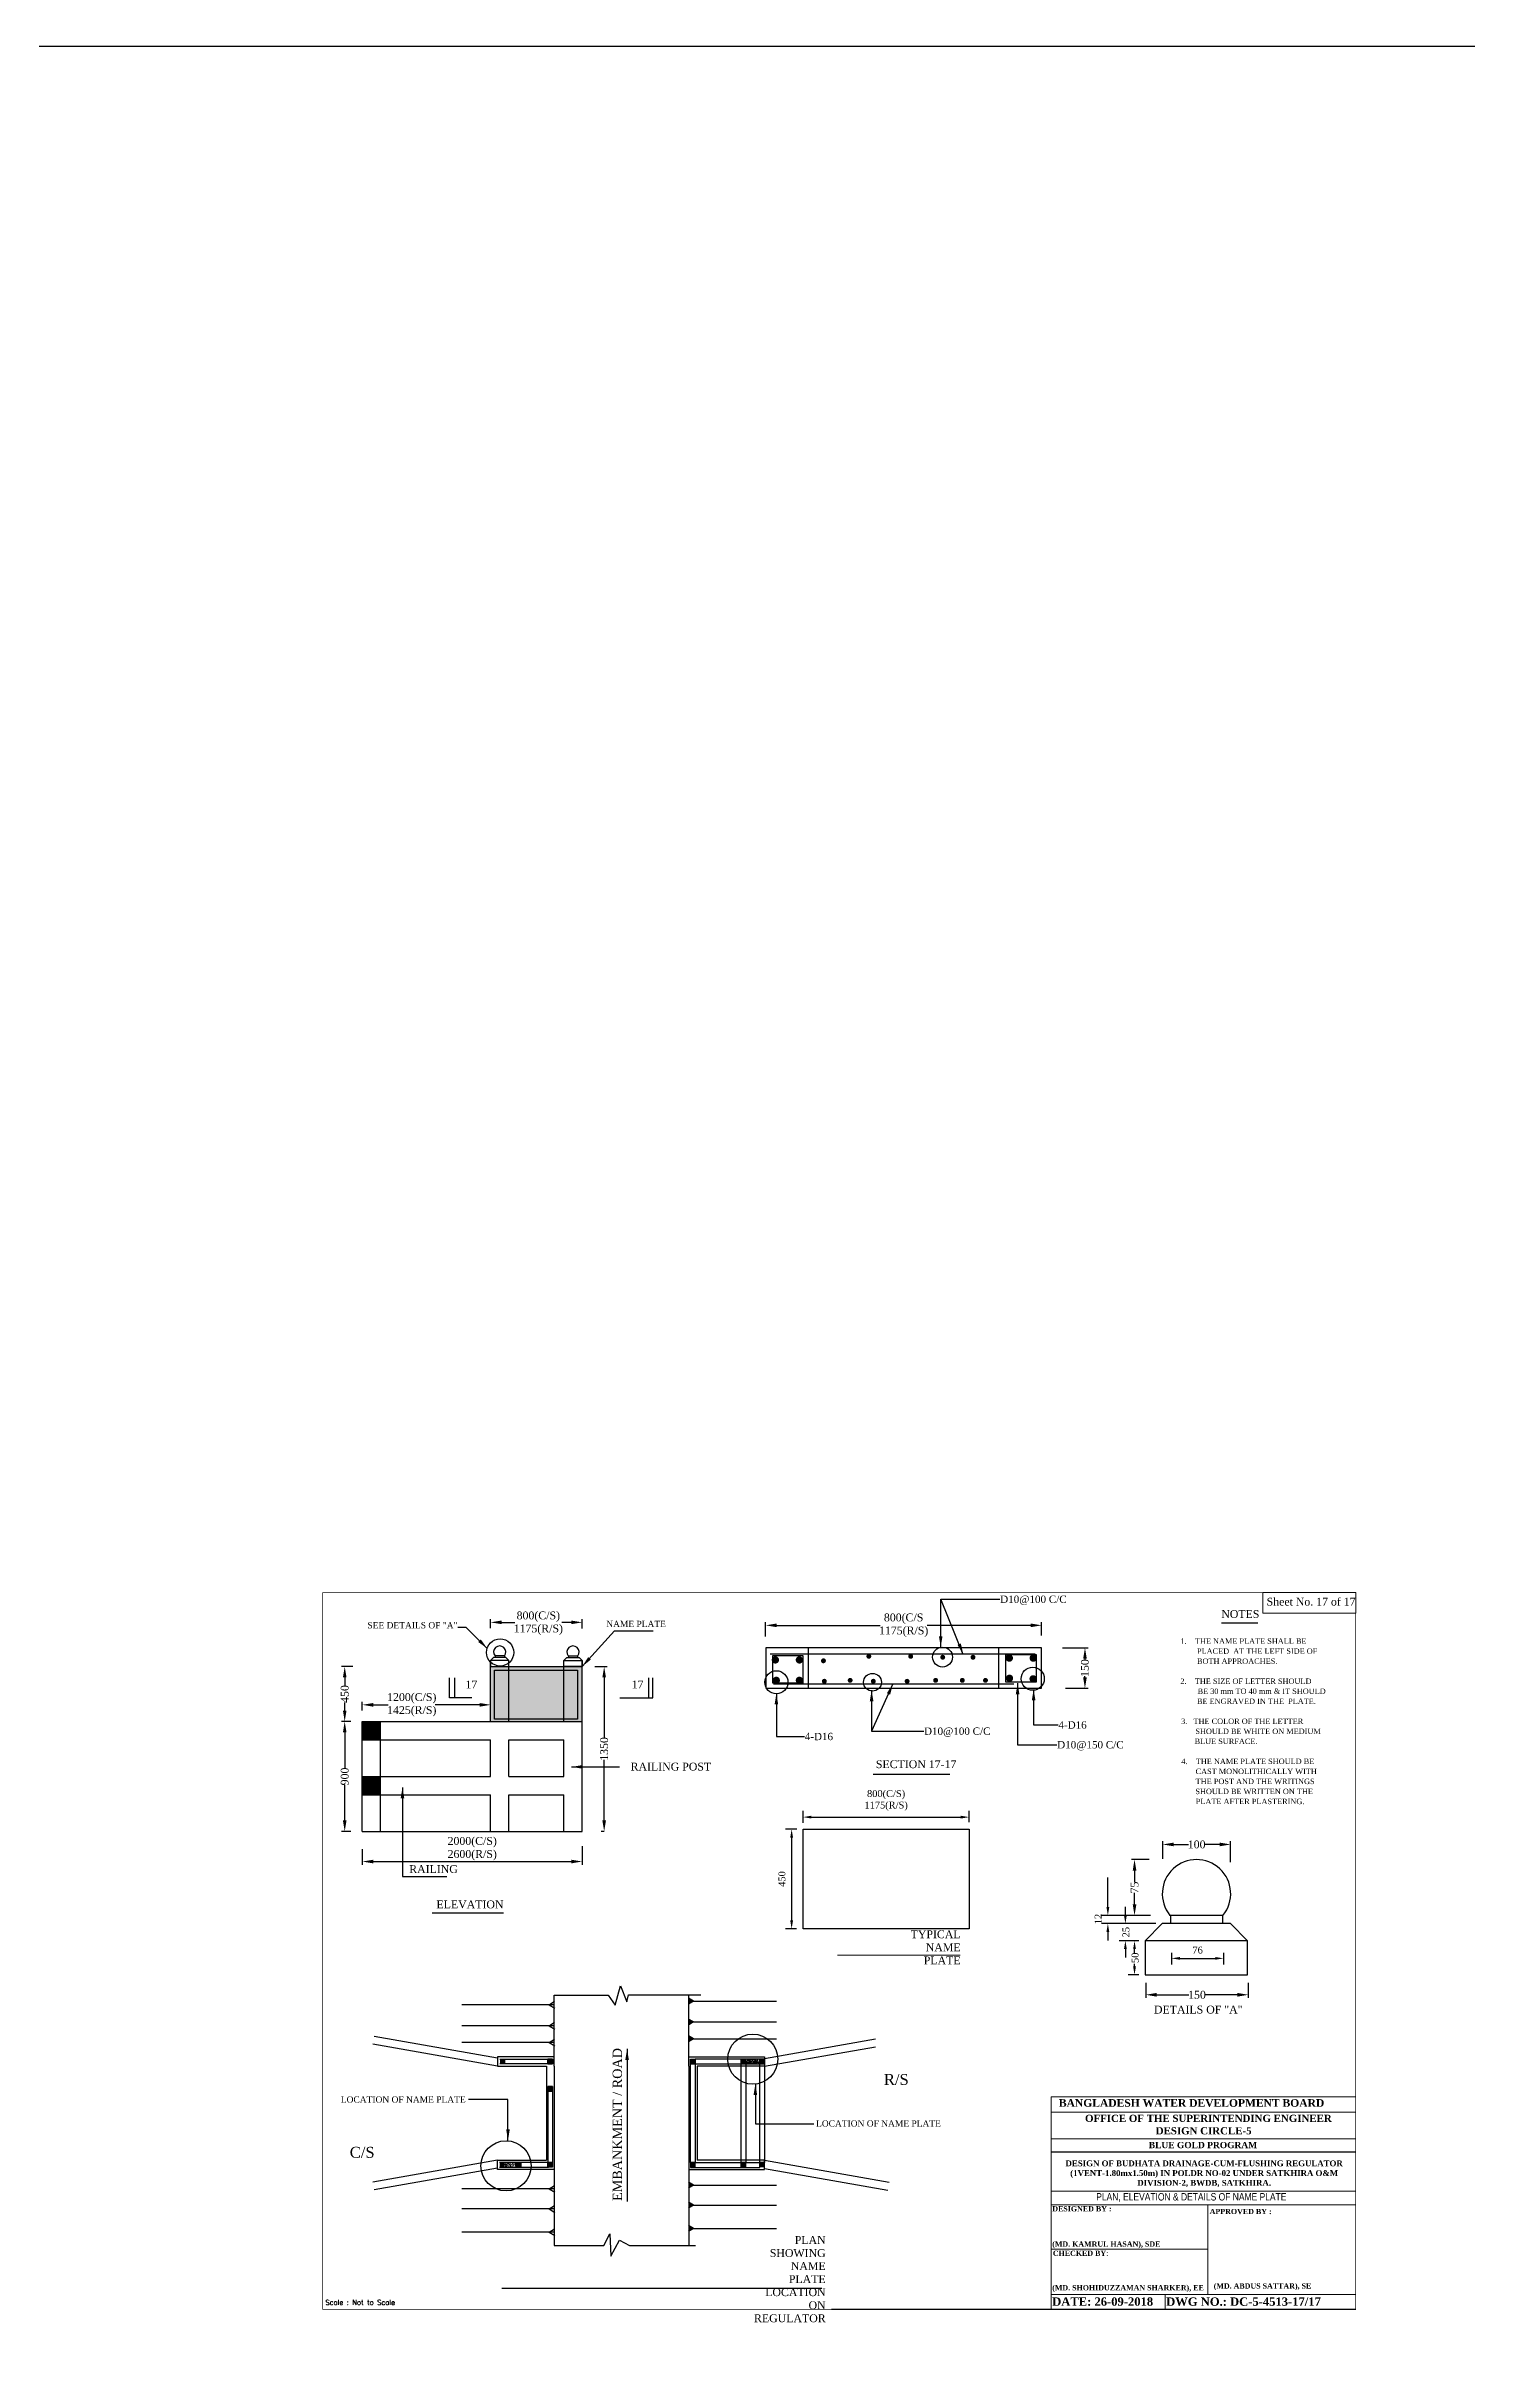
# Model space of a CAD drawing. Extents: x -298162 to 1078160, y -513173 to -216568.
# Drawn here: x 866455 to 911826, y -461392 to -387457 of the extents above; entities that cross this region are included whole.
import ezdxf

# ---------------------------------------------------------------- set-up
doc = ezdxf.new("R2010")
doc.units = 0
doc.header["$MEASUREMENT"] = 0
doc.linetypes.add('ACAD_ISO02W100', pattern=[15, 12, -3])
doc.linetypes.add('HIDDEN2', pattern=[0.1875, 0.125, -0.0625])
doc.layers.get('0').update_dxf_attribs({"linetype": 'CONTINUOUS'})
doc.layers.get('DEFPOINTS').update_dxf_attribs({"linetype": 'CONTINUOUS'})
doc.layers.add('doted', color=172, linetype='ACAD_ISO02W100', lineweight=30)
doc.layers.add('Left Bank Profile', color=7, linetype='CONTINUOUS', lineweight=25)
doc.layers.add('LINE', color=7, linetype='CONTINUOUS')
doc.layers.add('TEXT', color=10, linetype='CONTINUOUS')
doc.styles.add('ARIAL NARROW', font='ARIALN.TTF')
doc.styles.add('BIG', font='ROMANT.SHX')
doc.styles.get("Standard").update_dxf_attribs({"font": 'times.ttf', "height": 250})
doc.styles.add('style1', font='times.ttf')
doc.dimstyles.new('3', dxfattribs={"dimtxt": 225, "dimasz": 350, "dimexe": 100, "dimexo": 25, "dimgap": 9, "dimtad": 0, "dimdec": 0, "dimzin": 0, "dimdsep": 46, "dimtxsty": 'Standard', "dimcen": 0, "dimclrt": 256, "dimadec": 0, "dimazin": 0, "dimtfac": 1, "dimtdec": 0, "dimtofl": 0, "dimtmove": 2, "dimatfit": 3, "dimfxl": 1, "dimtolj": 1, "dimtzin": 0, "dimarcsym": 0})
doc.dimstyles.new('Name plate', dxfattribs={"dimtxt": 60, "dimasz": 50, "dimexe": 60, "dimexo": 60, "dimgap": 50, "dimtad": 1, "dimdec": 0, "dimzin": 0, "dimdsep": 46, "dimtxsty": 'style1', "dimcen": 0.09, "dimclrd": 5, "dimclre": 5, "dimclrt": 7, "dimadec": 0, "dimazin": 0, "dimtfac": 1, "dimtdec": 0, "dimtofl": 0, "dimtmove": 0, "dimatfit": 3, "dimfxl": 1, "dimtolj": 1, "dimtzin": 0, "dimarcsym": 0})
picture_1 = doc.add_image_def('image1.jpg', size_in_pixel=(4500, 2700))

# ---------------------------------------------------------------- blocks, each defined once
blk = doc.blocks.new('*D856')
at = {"color": 0, "lineweight": -2}
for p, q in [((876173, -440949), (875880, -440949)), ((875980, -441299), (875980, -442432)), ((875980, -444109), (875980, -442976)), ((876173, -444459), (875880, -444459))]:
    blk.add_line(p, q, dxfattribs=at)
for points in [[(875922, -441299), (876038, -441299), (875980, -440949)], [(875922, -444109), (876038, -444109), (875980, -444459)]]:
    blk.add_solid(points, dxfattribs=at)
at = {"layer": 'DEFPOINTS', "color": 0, "lineweight": -2}
for p in [(876198, -440949), (875980, -444459), (876198, -444459)]:
    blk.add_point(p, dxfattribs=at)
at = {"insert": (875980, -442704), "char_height": 250, "attachment_point": 5, "rotation": 90}
blk.add_mtext('\\A1;900', dxfattribs=at)
blk = doc.blocks.new('*D857')
at = {"layer": 'DEFPOINTS', "color": 0, "lineweight": -2}
for p in [(883938, -439194), (884262, -444459), (884287, -444459)]:
    blk.add_point(p, dxfattribs=at)
at = {"layer": 'LINE', "color": 0, "lineweight": -2}
for p, q in [((883963, -439194), (884362, -439194)), ((884262, -439544), (884262, -441476)), ((884262, -444109), (884262, -442176)), ((884262, -444459), (884162, -444459))]:
    blk.add_line(p, q, dxfattribs=at)
for points in [[(884204, -439544), (884320, -439544), (884262, -439194)], [(884204, -444109), (884320, -444109), (884262, -444459)]]:
    blk.add_solid(points, dxfattribs=at)
at = {"layer": 'LINE', "insert": (884262, -441826), "char_height": 250, "attachment_point": 5, "rotation": 90}
blk.add_mtext('\\A1;1350', dxfattribs=at)
blk = doc.blocks.new('*D858')
at = {"layer": 'DEFPOINTS', "color": 0, "lineweight": -2}
for p in [(876540, -445002), (883560, -444900), (883560, -445421)]:
    blk.add_point(p, dxfattribs=at)
at = {"layer": 'LINE', "color": 0, "lineweight": -2}
for p, q in [((876540, -445027), (876540, -445521)), ((883560, -444925), (883560, -445521)), ((876890, -445421), (883210, -445421))]:
    blk.add_line(p, q, dxfattribs=at)
for points in [[(876890, -445363), (876890, -445480), (876540, -445421)], [(883210, -445363), (883210, -445480), (883560, -445421)]]:
    blk.add_solid(points, dxfattribs=at)
at = {"layer": 'LINE', "insert": (880050, -445012), "char_height": 250, "attachment_point": 5}
blk.add_mtext('\\A1;2000(C/S)\\P2600(R/S)', dxfattribs=at)
blk = doc.blocks.new('*D859')
at = {"color": 0, "lineweight": -2}
for p, q in [((876235, -439194), (875880, -439194)), ((875980, -439544), (875980, -439795)), ((875980, -440599), (875980, -440347)), ((876173, -440949), (875880, -440949))]:
    blk.add_line(p, q, dxfattribs=at)
for points in [[(875922, -439544), (876038, -439544), (875980, -439194)], [(875922, -440599), (876038, -440599), (875980, -440949)]]:
    blk.add_solid(points, dxfattribs=at)
at = {"layer": 'DEFPOINTS', "color": 0, "lineweight": -2}
for p in [(876260, -439194), (875980, -440949), (876198, -440949)]:
    blk.add_point(p, dxfattribs=at)
at = {"insert": (875980, -440071), "char_height": 250, "attachment_point": 5, "rotation": 90}
blk.add_mtext('\\A1;450', dxfattribs=at)
blk = doc.blocks.new('*D860')
at = {"color": 0, "lineweight": -2}
for p, q in [((876540, -440595), (876540, -440317)), ((876890, -440417), (877371, -440417)), ((880285, -440417), (878869, -440417)), ((880635, -440924), (880635, -440317))]:
    blk.add_line(p, q, dxfattribs=at)
for points in [[(876890, -440359), (876890, -440476), (876540, -440417)], [(880285, -440359), (880285, -440476), (880635, -440417)]]:
    blk.add_solid(points, dxfattribs=at)
at = {"layer": 'DEFPOINTS', "color": 0, "lineweight": -2}
for p in [(876540, -440620), (880635, -440417), (880635, -440949)]:
    blk.add_point(p, dxfattribs=at)
at = {"insert": (878120, -440417), "char_height": 250, "attachment_point": 5}
blk.add_mtext('\\A1;1200(C/S)\\P1425(R/S)', dxfattribs=at)
blk = doc.blocks.new('*D861')
at = {"color": 0, "lineweight": -2}
for p, q in [((880635, -437968), (880635, -437683)), ((883560, -437978), (883560, -437683)), ((880985, -437783), (881411, -437783)), ((883210, -437783), (882909, -437783))]:
    blk.add_line(p, q, dxfattribs=at)
for points in [[(880985, -437725), (880985, -437841), (880635, -437783)], [(883210, -437725), (883210, -437841), (883560, -437783)]]:
    blk.add_solid(points, dxfattribs=at)
at = {"layer": 'DEFPOINTS', "color": 0, "lineweight": -2}
for p in [(880635, -437993), (883560, -437783), (883560, -438003)]:
    blk.add_point(p, dxfattribs=at)
at = {"insert": (882160, -437811), "char_height": 250, "attachment_point": 5}
blk.add_mtext('\\A1;800(C/S)\\P1175(R/S)', dxfattribs=at)
blk = doc.blocks.new('*D862')
at = {"layer": 'DEFPOINTS', "color": 0, "lineweight": -2}
for p in [(901548, -449268), (904824, -449268), (904824, -449676)]:
    blk.add_point(p, dxfattribs=at)
at = {"layer": 'LINE', "color": 0, "lineweight": -2}
for p, q in [((901548, -449293), (901548, -449776)), ((904824, -449293), (904824, -449776)), ((901898, -449676), (902928, -449676)), ((904474, -449676), (903443, -449676))]:
    blk.add_line(p, q, dxfattribs=at)
for points in [[(901898, -449618), (901898, -449735), (901548, -449676)], [(904474, -449618), (904474, -449735), (904824, -449676)]]:
    blk.add_solid(points, dxfattribs=at)
at = {"layer": 'LINE', "insert": (903186, -449676), "char_height": 250, "attachment_point": 5}
blk.add_mtext('\\A1;150', dxfattribs=at)
blk = doc.blocks.new('*D863')
at = {"layer": 'DEFPOINTS', "color": 0, "lineweight": -2}
for p in [(898867, -438597), (898967, -439889), (899609, -439889)]:
    blk.add_point(p, dxfattribs=at)
at = {"layer": 'LINE', "color": 0, "lineweight": -2}
for p, q in [((898892, -438597), (899709, -438597)), ((899609, -438947), (899609, -438985)), ((898992, -439889), (899709, -439889)), ((899609, -439539), (899609, -439500))]:
    blk.add_line(p, q, dxfattribs=at)
for points in [[(899551, -438947), (899668, -438947), (899609, -438597)], [(899551, -439539), (899668, -439539), (899609, -439889)]]:
    blk.add_solid(points, dxfattribs=at)
at = {"layer": 'LINE', "insert": (899609, -439243), "char_height": 250, "attachment_point": 5, "rotation": 90}
blk.add_mtext('\\A1;150', dxfattribs=at)
blk = doc.blocks.new('*D864')
at = {"layer": 'DEFPOINTS', "color": 0, "lineweight": -2}
for p in [(901192, -445359), (901683, -445359), (901701, -447141)]:
    blk.add_point(p, dxfattribs=at)
at = {"layer": 'LINE', "color": 0, "lineweight": -2}
for p, q in [((901658, -445359), (901092, -445359)), ((901192, -445709), (901192, -446075)), ((901192, -446791), (901192, -446424)), ((901676, -447141), (901092, -447141))]:
    blk.add_line(p, q, dxfattribs=at)
for points in [[(901134, -445709), (901250, -445709), (901192, -445359)], [(901134, -446791), (901250, -446791), (901192, -447141)]]:
    blk.add_solid(points, dxfattribs=at)
at = {"layer": 'LINE', "insert": (901192, -446250), "char_height": 250, "attachment_point": 5, "rotation": 90}
blk.add_mtext('\\A1;75', dxfattribs=at)
blk = doc.blocks.new('*D865')
at = {"layer": 'DEFPOINTS', "color": 0, "lineweight": -2}
for p in [(904260, -444875), (902091, -445359), (904260, -445462)]:
    blk.add_point(p, dxfattribs=at)
at = {"layer": 'LINE', "color": 0, "lineweight": -2}
for p, q in [((902091, -445334), (902091, -444775)), ((902441, -444875), (902918, -444875)), ((903910, -444875), (903433, -444875)), ((904260, -445437), (904260, -444775))]:
    blk.add_line(p, q, dxfattribs=at)
for points in [[(902441, -444816), (902441, -444933), (902091, -444875)], [(903910, -444816), (903910, -444933), (904260, -444875)]]:
    blk.add_solid(points, dxfattribs=at)
at = {"layer": 'LINE', "insert": (903175, -444875), "char_height": 250, "attachment_point": 5}
blk.add_mtext('\\A1;100', dxfattribs=at)
blk = doc.blocks.new('*D866')
at = {"layer": 'DEFPOINTS', "color": 0, "lineweight": -2}
for p in [(889417, -438263), (898225, -437879), (898225, -438224)]:
    blk.add_point(p, dxfattribs=at)
at = {"layer": 'LINE', "color": 0, "lineweight": -2}
for p, q in [((889417, -438238), (889417, -437779)), ((889767, -437879), (893072, -437879)), ((897875, -437879), (894570, -437879)), ((898225, -438199), (898225, -437779))]:
    blk.add_line(p, q, dxfattribs=at)
for points in [[(889767, -437820), (889767, -437937), (889417, -437879)], [(897875, -437820), (897875, -437937), (898225, -437879)]]:
    blk.add_solid(points, dxfattribs=at)
at = {"layer": 'LINE', "insert": (893821, -437875), "char_height": 250, "attachment_point": 5}
blk.add_mtext('\\A1;800(C/S\\P1175(R/S)', dxfattribs=at)
blk = doc.blocks.new('*D997')
at = {"layer": 'DEFPOINTS', "color": 0, "lineweight": -2}
for p in [(895913, -444003), (890610, -444386), (895913, -444368)]:
    blk.add_point(p, dxfattribs=at)
at = {"layer": 'LINE', "color": 7, "lineweight": -2}
for p, q in [((890610, -444186), (890610, -443803)), ((890880, -444003), (895643, -444003)), ((895913, -444168), (895913, -443803))]:
    blk.add_line(p, q, dxfattribs=at)
for points in [[(890880, -443958), (890880, -444048), (890610, -444003)], [(895643, -443958), (895643, -444048), (895913, -444003)]]:
    blk.add_solid(points, dxfattribs=at)
at = {"layer": 'LINE', "color": 7, "lineweight": 9, "insert": (893262, -443470), "char_height": 220, "attachment_point": 5, "style": 'style1'}
blk.add_mtext('\\A1;800(C/S)\\P1175(R/S)', dxfattribs=at)
blk = doc.blocks.new('*D998')
at = {"layer": 'DEFPOINTS', "color": 0, "lineweight": -2}
for p in [(890617, -444388), (890247, -447570), (890599, -447570)]:
    blk.add_point(p, dxfattribs=at)
at = {"layer": 'LINE', "color": 7, "lineweight": -2}
for p, q in [((890417, -444388), (890047, -444388)), ((890247, -444658), (890247, -447300)), ((890399, -447570), (890047, -447570))]:
    blk.add_line(p, q, dxfattribs=at)
for points in [[(890202, -444658), (890292, -444658), (890247, -444388)], [(890202, -447300), (890292, -447300), (890247, -447570)]]:
    blk.add_solid(points, dxfattribs=at)
at = {"layer": 'LINE', "color": 7, "lineweight": 9, "insert": (889935, -445979), "char_height": 220, "attachment_point": 5, "rotation": 90, "style": 'style1'}
blk.add_mtext('\\A1;450', dxfattribs=at)

msp = doc.modelspace()

# ---------------------------------------------------------------- hatches: boundary and pattern name
h = msp.add_hatch()
h.set_pattern_fill('AR-CONC', color=0, scale=15, style=0)
h.set_pattern_definition([(50, (286855.78, -193787.4), (107.589027, -9.41282), [11.25, -123.75]), (355, (286855.78, -193787.4), (-20.8127, 112.82882), [9, -99]), (100.4514, (286864.75, -193788.19), (86.776407, 103.415931), [9.561028, -105.171317]), (46.1842, (286855.78, -193757.4), (160.086157, -24.827852), [16.875, -185.625]), (96.6356, (286869.12, -193759.47), (140.199406, 146.11768), [14.341543, -157.75695]), (351.1842, (286855.78, -193757.4), (140.19929, 146.11779), [13.5, -148.5]), (21, (286870.78, -193764.9), (89.536058, -60.392834), [11.25, -123.75]), (326, (286870.78, -193764.9), (36.4973, 108.772507), [9, -99]), (71.4514, (286878.24, -193769.94), (126.033394, 48.379575), [9.561029, -105.171317]), (37.5, (286855.783, -193787.403), (1.8239783, 49.934078), [0, -97.8, 0, -100.5, 0, -99.375]), (7.5, (286855.783, -193787.403), (39.4604306, 59.161757), [0, -57.3, 0, -95.55, 0, -37.875]), (327.5, (286822.333, -193787.403), (80.0733654, -3.3832308), [0, -37.5, 0, -117, 0, -155.25]), (317.5, (286807.33, -193787.4), (87.4779254, 15.015747), [0, -48.75, 0, -77.7, 0, -110.25])])
h.paths.add_polyline_path([(889231.275, -451877.273), (889231.275, -451727.273), (888781.275, -451727.273), (888781.275, -451877.273)])
h = msp.add_hatch()
h.set_pattern_fill('AR-CONC', color=0, scale=15, style=0)
h.set_pattern_definition([(230, (883539.77, -447424.63), (-107.589, 9.4128), [11.25, -123.75]), (175, (883539.77, -447424.63), (20.8127, -112.8288), [9, -99]), (280.4514, (883530.81, -447423.85), (-86.7764, -103.4159), [9.561, -105.1713]), (226.1842, (883539.77, -447454.63), (-160.0862, 24.8279), [16.875, -185.625]), (276.6356, (883526.43, -447452.56), (-140.1994, -146.1177), [14.3415, -157.757]), (171.1842, (883539.77, -447454.63), (-140.1993, -146.1178), [13.5, -148.5]), (201, (883524.77, -447447.13), (-89.5361, 60.3928), [11.25, -123.75]), (146, (883524.77, -447447.13), (-36.4973, -108.7725), [9, -99]), (251.4514, (883517.31, -447442.1), (-126.0334, -48.3796), [9.561, -105.1713]), (217.5, (883539.77, -447424.63), (-1.82398, -49.93408), [0, -97.8, 0, -100.5, 0, -99.375]), (187.5, (883539.77, -447424.63), (-39.46043, -59.16176), [0, -57.3, 0, -95.55, 0, -37.875]), (147.5, (883573.22, -447424.63), (-80.07337, 3.38323), [0, -37.5, 0, -117, 0, -155.25]), (137.5, (883588.22, -447424.63), (-87.4779, -15.01575), [0, -48.75, 0, -77.7, 0, -110.25])])
h.paths.add_polyline_path([(881461.924, -455184.588), (881461.924, -455034.588), (881011.924, -455034.588), (881011.924, -455184.588)])

# ---------------------------------------------------------------- linework, layer by layer
at = {"color": 0}
for p, q in [((903970.767, -437795.535), (905124.671, -437795.535)), ((880732.521, -438901.067), (880635.021, -438998.567)), ((880635.021, -440948.567), (880635.021, -438998.567)), ((880635.021, -438998.567), (880635.021, -439193.567)), ((881220.021, -438998.567), (880635.021, -438998.567)), ((881122.521, -438901.067), (880732.521, -438901.067)), ((881079.478, -438854.267), (880777.368, -438854.267)), ((880779.321, -438854.267), (880779.321, -438901.067)), ((881075.721, -438854.267), (881075.721, -438901.067)), ((881122.521, -438901.067), (881220.021, -438998.567)), ((881220.021, -439193.567), (881220.021, -438998.567)), ((883072.521, -438901.067), (882975.021, -438998.567)), ((882975.021, -439193.567), (882975.021, -438998.567)), ((882975.021, -438998.567), (883560.021, -438998.567)), ((883072.521, -438901.067), (883462.521, -438901.067)), ((883115.564, -438854.267), (883417.673, -438854.267)), ((883119.321, -438854.267), (883119.321, -438901.067)), ((883415.721, -438854.267), (883415.721, -438901.067)), ((883462.521, -438901.067), (883560.021, -438998.567)), ((883560.021, -440948.567), (883560.021, -438998.567)), ((883560.021, -438998.567), (883560.021, -439193.567)), ((879324.293, -440198.585), (879324.293, -439552.852)), ((879494.332, -440198.585), (879494.332, -439552.852)), ((880635.021, -439193.567), (883560.021, -439193.567)), ((880635.021, -439193.567), (881220.021, -439193.567)), ((881220.021, -440948.567), (881220.021, -439193.567)), ((882975.021, -440948.567), (882975.021, -439193.567)), ((883560.021, -439193.567), (882975.021, -439193.567)), ((885683.731, -440198.585), (885683.731, -439552.852)), ((885819.761, -440198.585), (885819.761, -439552.852)), ((880038.455, -440198.585), (879324.293, -440198.585)), ((884765.523, -440198.585), (885819.761, -440198.585)), ((876540.021, -444458.567), (876540.021, -440948.567)), ((876540.021, -440948.567), (880635.021, -440948.567)), ((877125.021, -444458.567), (877125.021, -440948.567)), ((880635.021, -440948.567), (883560.021, -440948.567)), ((881220.021, -440948.567), (882975.021, -440948.567)), ((883560.021, -444458.567), (883560.021, -440948.567)), ((876540.021, -441533.567), (880635.021, -441533.567)), ((880635.021, -442703.567), (880635.021, -441533.567)), ((881220.021, -441533.567), (882975.021, -441533.567)), ((881220.021, -442703.567), (881220.021, -441533.567)), ((882975.021, -442703.567), (882975.021, -441533.567)), ((876540.021, -442703.567), (880635.021, -442703.567)), ((881220.021, -442703.567), (882975.021, -442703.567)), ((876540.021, -443288.567), (880635.021, -443288.567)), ((880635.021, -444458.567), (880635.021, -443288.567)), ((881220.021, -443288.567), (882975.021, -443288.567)), ((881220.021, -444458.567), (881220.021, -443288.567)), ((882975.021, -444458.567), (882975.021, -443288.567)), ((876540.021, -444458.567), (883560.021, -444458.567)), ((878773.559, -447055.217), (881050.237, -447055.217)), ((884615.457, -450010.45), (884784.516, -449391.11)), ((884784.516, -449391.11), (884981.752, -449897.843)), ((882661.924, -449993.025), (879715.864, -449993.025)), ((882502.528, -449993.025), (882676.401, -449884.489)), ((882504.786, -449993.025), (882685.433, -450103.331)), ((882661.924, -451658.718), (882661.924, -449687.814)), ((882661.924, -449687.814), (884390.044, -449687.814)), ((884390.044, -449687.814), (884615.457, -450010.45)), ((884981.752, -449897.843), (885038.105, -449672.628)), ((885038.105, -449672.628), (887348.583, -449672.628)), ((887116.349, -449874.375), (886954.539, -449781.789)), ((887109.313, -449874.375), (886954.539, -449971.572)), ((886961.924, -451658.718), (886961.924, -449711.663)), ((886961.924, -449874.375), (889762.452, -449874.375)), ((882661.924, -450662.888), (879715.864, -450662.888)), ((882502.528, -450662.888), (882676.401, -450554.353)), ((882504.786, -450662.888), (882685.433, -450773.195)), ((887116.349, -450544.239), (886954.539, -450451.652)), ((887109.313, -450544.239), (886954.539, -450641.436)), ((887116.349, -451077.649), (886954.539, -450985.062)), ((886961.924, -450544.239), (889762.452, -450544.239)), ((880861.924, -451958.718), (876879.281, -451256.471)), ((880861.924, -451704.762), (876922.693, -451010.17)), ((882661.924, -451196.298), (879715.864, -451196.298)), ((880861.924, -451658.718), (880861.924, -451958.718)), ((882661.924, -451658.718), (880861.924, -451658.718)), ((881085.133, -451730.662), (881085.133, -451880.662)), ((882502.528, -451196.298), (882676.401, -451087.763)), ((882504.786, -451196.298), (882685.433, -451306.605)), ((882661.924, -451958.718), (882661.924, -451658.718)), ((887109.313, -451077.649), (886954.539, -451174.846)), ((886961.924, -451077.649), (889762.452, -451077.649)), ((886961.924, -451958.718), (886961.924, -451658.718)), ((886961.924, -451658.718), (889381.275, -451658.718)), ((887164.084, -451727.273), (887164.084, -451877.273)), ((888631.275, -451727.273), (888631.275, -451808.718)), ((888781.275, -451727.273), (888781.275, -451877.273)), ((889231.275, -451727.273), (889231.275, -451877.273)), ((889381.275, -451708.978), (892925.402, -451085.214)), ((889381.275, -451958.718), (892925.402, -451333.341)), ((889381.275, -451658.718), (889381.275, -451958.718)), ((880861.924, -451958.718), (882423.085, -451958.718)), ((882609.726, -451880.662), (880935.133, -451880.662)), ((882423.085, -451958.718), (882423.085, -454958.718)), ((882661.924, -451958.718), (882661.924, -454958.718)), ((886961.924, -451958.718), (886961.924, -454958.718)), ((887014.084, -451877.273), (889381.275, -451877.273)), ((887225.794, -451958.718), (887225.794, -454958.718)), ((889381.275, -451958.718), (887225.794, -451958.718)), ((880861.924, -454958.718), (876879.281, -455660.966)), ((880861.924, -455213.073), (876922.693, -455907.666)), ((880861.924, -455258.718), (880861.924, -454958.718)), ((880861.924, -454958.718), (882423.085, -454958.718)), ((882661.924, -455258.718), (880861.924, -455258.718)), ((882609.726, -455034.588), (880922.039, -455034.588)), ((881072.039, -455184.588), (881072.039, -455034.588)), ((881461.924, -455184.588), (881461.924, -455034.588)), ((881611.924, -455184.588), (881611.924, -455034.588)), ((882661.924, -454958.718), (882661.924, -455258.718)), ((882661.924, -455258.718), (882661.924, -457686.294)), ((886961.924, -454958.718), (886961.924, -455258.718)), ((886961.924, -455258.718), (886961.924, -457686.294)), ((886961.924, -455258.718), (889381.275, -455258.718)), ((887027.607, -455036.561), (889381.275, -455036.561)), ((889381.275, -454958.718), (887225.794, -454958.718)), ((888631.275, -455186.561), (888631.275, -455036.561)), ((888781.275, -455186.561), (888781.275, -455036.561)), ((889231.275, -455186.561), (889231.275, -455036.561)), ((889381.275, -455258.718), (889381.275, -454958.718)), ((889381.275, -454958.718), (893363.918, -455660.966)), ((889381.275, -455217.775), (893320.506, -455912.368)), ((882661.924, -455873.043), (879715.864, -455873.043)), ((882502.528, -455873.043), (882676.401, -455764.508)), ((882504.786, -455873.043), (882685.433, -455983.35)), ((887116.349, -455754.393), (886954.539, -455661.807)), ((887109.313, -455754.393), (886954.539, -455851.591)), ((886961.924, -455754.393), (889762.452, -455754.393)), ((882661.924, -456513.825), (879715.864, -456513.825)), ((882502.528, -456513.825), (882676.401, -456405.29)), ((882504.786, -456513.825), (882685.433, -456624.132)), ((887116.349, -456395.176), (886954.539, -456302.589)), ((887109.313, -456395.176), (886954.539, -456492.373)), ((886961.924, -456395.176), (889762.452, -456395.176)), ((882661.924, -457253.189), (879715.864, -457253.189)), ((882502.528, -457253.189), (882676.401, -457144.654)), ((882504.786, -457253.189), (882685.433, -457363.496)), ((884248.993, -457686.294), (884446.229, -457313.537)), ((884446.229, -457313.537), (884474.406, -458017.332)), ((884474.406, -458017.332), (884756.171, -457510.599)), ((884756.171, -457510.599), (885066.113, -457679.51)), ((887116.349, -457134.539), (886954.539, -457041.953)), ((887109.313, -457134.539), (886954.539, -457231.737)), ((886961.924, -457134.539), (889762.452, -457134.539)), ((882661.924, -457686.294), (884248.993, -457686.294)), ((885066.113, -457679.51), (887179.355, -457679.51))]:
    msp.add_line(p, q, dxfattribs=at)
at = {"color": 0, "linetype": 'HIDDEN2', "ltscale": 400}
for p, q in [((881220.021, -440948.567), (881220.021, -439193.567)), ((881220.021, -440948.567), (881220.021, -439194.986)), ((882975.021, -440948.567), (882975.021, -439193.567)), ((882975.021, -440948.567), (882975.021, -439214.159))]:
    msp.add_line(p, q, dxfattribs=at)
at = {"color": 0, "lineweight": 13}
for p, q in [((898535.009, -452938.054), (908252.759, -452938.054)), ((898535.009, -452938.054), (898535.009, -459716.504)), ((898535.009, -453420.055), (908252.759, -453420.055)), ((898535.009, -454279.892), (908252.759, -454279.892)), ((898535.009, -455944.865), (908252.759, -455944.865)), ((898535.009, -456381.603), (908252.759, -456381.603)), ((903534.641, -459242.93), (903534.641, -456381.603)), ((903534.641, -459242.93), (903534.641, -457101.858)), ((903534.641, -459242.93), (903534.641, -457101.858)), ((903534.641, -459242.93), (903534.641, -457101.858)), ((898535.009, -457795.898), (903540.401, -457795.898)), ((898535.009, -459242.93), (908128.056, -459242.93)), ((898535.009, -459716.504), (908252.759, -459716.504)), ((899277.914, -459242.93), (908252.759, -459242.93)), ((899277.914, -459242.93), (908128.056, -459242.93)), ((899277.914, -459242.93), (908128.056, -459242.93)), ((902168.254, -459242.93), (902168.254, -459716.504))]:
    msp.add_line(p, q, dxfattribs=at)
at = {"color": 0}
for points in [[(880758.852, -439314.217), (883413.211, -439314.217), (883413.211, -440873.554), (880758.852, -440873.554)], [(882609.726, -451730.662), (882459.726, -451730.662), (882459.726, -451880.662), (882609.726, -451880.662)], [(887014.084, -451727.273), (887164.084, -451727.273), (887164.084, -451877.273), (887014.084, -451877.273)], [(882609.726, -452603.572), (882459.726, -452603.572), (882459.726, -452753.572), (882609.726, -452753.572)], [(882609.726, -455184.588), (882459.726, -455184.588), (882459.726, -455034.588), (882609.726, -455034.588)], [(887014.084, -455186.561), (887164.084, -455186.561), (887164.084, -455036.561), (887014.084, -455036.561)]]:
    msp.add_lwpolyline(points, close=True, dxfattribs=at)
for centre in [(880928.423, -438730.949), (883266.618, -438730.949)]:
    msp.add_arc(centre, 195, 320.77238967, 219.22761033, dxfattribs=at)
for points in [[(880635.021, -439193.567), (883560.021, -439193.567), (880635.021, -440948.567), (883560.021, -440948.567)], [(876540.021, -440948.567), (877125.021, -440948.567), (876540.021, -441533.567), (877125.021, -441533.567)], [(876540.021, -442703.567), (877125.021, -442703.567), (876540.021, -443288.567), (877125.021, -443288.567)], [(882504.786, -449993.025), (882661.924, -449893.526), (882661.924, -450088.976), (882504.786, -449993.025)], [(886961.924, -449786.014), (887109.313, -449874.375), (886961.924, -449966.934), (887109.313, -449874.375)], [(882504.786, -450662.888), (882661.924, -450563.389), (882661.924, -450758.84), (882504.786, -450662.888)], [(886961.924, -450455.878), (887109.313, -450544.239), (886961.924, -450636.798), (887109.313, -450544.239)], [(886961.924, -450989.288), (887109.313, -451077.649), (886961.924, -451170.208), (887109.313, -451077.649)], [(881085.133, -451730.662), (880935.133, -451730.662), (881085.133, -451880.662), (880935.133, -451880.662)], [(882609.726, -451730.662), (882459.726, -451730.662), (882609.726, -451880.662), (882459.726, -451880.662)], [(882504.786, -451196.298), (882661.924, -451096.799), (882661.924, -451292.25), (882504.786, -451196.298)], [(887014.084, -451727.273), (887164.084, -451727.273), (887014.084, -451877.273), (887164.084, -451877.273)], [(888631.275, -451727.273), (888781.275, -451727.273), (888631.275, -451877.273), (888781.275, -451877.273)], [(889231.275, -451727.273), (889381.275, -451727.273), (889231.275, -451877.273), (889381.275, -451877.273)], [(882609.726, -452603.572), (882459.726, -452603.572), (882609.726, -452753.572), (882459.726, -452753.572)], [(881072.039, -455184.588), (880922.039, -455184.588), (881072.039, -455034.588), (880922.039, -455034.588)], [(881611.924, -455184.588), (881461.924, -455184.588), (881611.924, -455034.588), (881461.924, -455034.588)], [(882609.726, -455184.588), (882459.726, -455184.588), (882609.726, -455034.588), (882459.726, -455034.588)], [(887014.084, -455186.561), (887164.084, -455186.561), (887014.084, -455036.561), (887164.084, -455036.561)], [(888631.275, -455186.561), (888781.275, -455186.561), (888631.275, -455036.561), (888781.275, -455036.561)], [(889231.275, -455186.561), (889381.275, -455186.561), (889231.275, -455036.561), (889381.275, -455036.561)], [(882504.786, -455873.043), (882661.924, -455773.544), (882661.924, -455968.995), (882504.786, -455873.043)], [(886961.924, -455666.033), (887109.313, -455754.393), (886961.924, -455846.953), (887109.313, -455754.393)], [(882504.786, -456513.825), (882661.924, -456414.326), (882661.924, -456609.777), (882504.786, -456513.825)], [(886961.924, -456306.815), (887109.313, -456395.176), (886961.924, -456487.735), (887109.313, -456395.176)], [(882504.786, -457253.189), (882661.924, -457153.69), (882661.924, -457349.141), (882504.786, -457253.189)], [(886961.924, -457046.179), (887109.313, -457134.539), (886961.924, -457227.099), (887109.313, -457134.539)]]:
    msp.add_solid(points, dxfattribs=at)
at = {"layer": 'doted', "color": 0, "linetype": 'ByBlock', "lineweight": 13}
msp.add_lwpolyline([(908252.759, -436833.019), (905289.131, -436833.019), (905289.131, -437493.756), (908252.759, -437493.756)], close=True, dxfattribs=at)
at = {"layer": 'Left Bank Profile', "color": 0}
msp.add_lwpolyline([(891519.693, -459716.504), (908252.759, -459716.504)], dxfattribs=at)
at = {"layer": 'LINE', "color": 0}
for p, q in [((889417.321, -438597.08), (889417.321, -439888.548)), ((898225.312, -438597.08), (889417.321, -438597.08)), ((889556.944, -438784.139), (898024.561, -438784.139)), ((890777.629, -438597.08), (890777.629, -439888.548)), ((896865.005, -439888.548), (896865.005, -438597.08)), ((898225.312, -439888.548), (898225.312, -438597.08)), ((889417.321, -439888.548), (898225.312, -439888.548)), ((889670.603, -439749.627), (897342.605, -439749.627)), ((892845.971, -442628.467), (895292.114, -442628.467)), ((900340.786, -446870.738), (900340.786, -445927.443)), ((901700.892, -447140.738), (900140.786, -447140.738)), ((900899.78, -447132.818), (900899.78, -446862.818)), ((904015.788, -447140.738), (902323.975, -447140.738)), ((902334.909, -447140.738), (902334.909, -447402.818)), ((903994.749, -447140.738), (903994.749, -447402.818)), ((901872.829, -447402.818), (900140.786, -447402.818)), ((900340.786, -447672.818), (900340.786, -447942.818)), ((901872.829, -447402.818), (900699.78, -447402.818)), ((901326.829, -447948.818), (900699.78, -447948.818)), ((901326.829, -447948.818), (900991.876, -447948.818)), ((902072.829, -447402.818), (901526.829, -447948.818)), ((901526.829, -447948.818), (901526.829, -449040.818)), ((904802.829, -447948.818), (901526.829, -447948.818)), ((904256.829, -447402.818), (902072.829, -447402.818)), ((904256.829, -447402.818), (904802.829, -447948.818)), ((904802.829, -449040.818), (904802.829, -447948.818)), ((900899.78, -448218.818), (900899.78, -448488.818)), ((901191.876, -448355.006), (901191.876, -448218.818)), ((901191.876, -448770.818), (901191.876, -448685.802)), ((902376.302, -448334.331), (902376.302, -448712.7)), ((902646.302, -448512.7), (903766.142, -448512.7)), ((904036.142, -448334.331), (904036.142, -448712.7)), ((901326.829, -449040.818), (900991.876, -449040.818)), ((901526.829, -449040.818), (904802.829, -449040.818)), ((880935.133, -451730.662), (882609.726, -451730.662)), ((889381.275, -451727.273), (887164.084, -451727.273)), ((882459.726, -452603.572), (882459.726, -455034.588)), ((882459.726, -452603.572), (882609.726, -452603.572)), ((882609.726, -452603.572), (882609.726, -455034.588)), ((898534.491, -454694.755), (908252.759, -454694.755)), ((880922.039, -455184.588), (881072.039, -455184.588)), ((881072.039, -455184.588), (882482.828, -455184.588)), ((881461.924, -455184.588), (881611.924, -455184.588)), ((887177.607, -455186.561), (889231.275, -455186.561)), ((880998.504, -459044.609), (891210.73, -459044.609))]:
    msp.add_line(p, q, dxfattribs=at)
at = {"layer": 'LINE', "color": 0, "lineweight": 9}
msp.add_line((891706.834, -448411.66), (895631.052, -448411.66), dxfattribs=at)
at = {"layer": 'LINE', "color": 3}
msp.add_lwpolyline([(-298162.249, -387456.877), (1078159.826, -387456.877), (1078159.826, -513172.583), (-298162.249, -513172.583)], close=True, dxfattribs=at)
at = {"layer": 'LINE', "color": 0, "const_width": 23.341}
msp.add_lwpolyline([(875274.264, -436833.019), (908252.759, -436833.019), (908252.759, -459716.504), (875274.264, -459716.504), (875274.264, -436833.019)], close=True, dxfattribs=at)
at = {"layer": 'LINE', "color": 0}
for points, const_width in [([(889668.932, -438982.916, 1), (889785.932, -438982.916, 1)], 117), ([(890436.133, -438982.916, 1), (890553.133, -438982.916, 1)], 117), ([(891222.833, -439011.313, 1), (891300.833, -439011.313, 1)], 78), ([(892671.989, -438869.329, 1), (892749.989, -438869.329, 1)], 78), ([(894007.485, -438869.329, 1), (894085.485, -438869.329, 1)], 78), ([(895030.419, -438897.726, 1), (895108.419, -438897.726, 1)], 78), ([(895996.523, -438897.726, 1), (896074.523, -438897.726, 1)], 78), ([(897136.176, -438926.123, 1), (897253.176, -438926.123, 1)], 117), ([(897900.035, -438926.123, 1), (898017.035, -438926.123, 1)], 117), ([(889697.347, -439636.04, 1), (889814.347, -439636.04, 1)], 117), ([(890436.133, -439636.04, 1), (890553.133, -439636.04, 1)], 117), ([(891251.248, -439664.437, 1), (891329.248, -439664.437, 1)], 78), ([(892075.278, -439636.04, 1), (892153.278, -439636.04, 1)], 78), ([(892814.063, -439664.437, 1), (892892.063, -439664.437, 1)], 78), ([(893893.826, -439664.437, 1), (893971.826, -439664.437, 1)], 78), ([(894803.101, -439636.04, 1), (894881.101, -439636.04, 1)], 78), ([(895655.545, -439636.04, 1), (895733.545, -439636.04, 1)], 78), ([(896394.331, -439636.04, 1), (896472.331, -439636.04, 1)], 78), ([(897142.031, -439570.057, 1), (897259.031, -439570.057, 1)], 117), ([(897896.694, -439588.437, 1), (898013.694, -439588.437, 1)], 117)]:
    msp.add_lwpolyline(points, format="xyb", close=True, dxfattribs=dict(at, const_width=const_width))
for points in [[(889642.188, -438840.933), (890608.292, -438840.933), (890608.292, -439721.23), (889642.188, -439721.23)], [(897086.872, -438812.536), (898052.976, -438812.536), (898052.976, -439692.833), (897086.872, -439692.833)], [(882459.726, -451730.662), (882609.726, -451730.662), (882609.726, -451880.662), (882459.726, -451880.662)], [(888631.275, -451727.273), (888781.275, -451727.273), (888781.275, -451877.273), (888631.275, -451877.273)], [(889231.275, -451727.273), (889381.275, -451727.273), (889381.275, -451877.273), (889231.275, -451877.273)], [(887164.084, -455036.561), (887014.084, -455036.561), (887014.084, -451877.273), (887164.084, -451877.273)], [(888631.275, -451877.273), (888781.275, -451877.273), (888781.275, -455036.561), (888631.275, -455036.561)], [(889231.275, -451877.273), (889381.275, -451877.273), (889381.275, -455036.561), (889231.275, -455036.561)], [(882459.726, -452603.572), (882609.726, -452603.572), (882609.726, -452753.572), (882459.726, -452753.572)]]:
    msp.add_lwpolyline(points, close=True, dxfattribs=at)
for centre, radius in [((880939.981, -438745.089), 433.931), ((895062.74, -438892.236), 317.361), ((889759.192, -439696.083), 369.157), ((892827.993, -439696.083), 283.967), ((897942.661, -439582.496), 369.157), ((889005.337, -451731.73), 799.634), ((881128.587, -455137.723), 799.634)]:
    msp.add_circle(centre, radius, dxfattribs=at)
msp.add_arc((903169.882, -446450.154), 1092, 320.77238967, 219.22761033, dxfattribs=at)
for points in [[(900295.786, -446870.738), (900385.786, -446870.738), (900340.786, -447140.738)], [(900854.78, -447132.818), (900944.78, -447132.818), (900899.78, -447402.818)], [(900295.786, -447672.818), (900385.786, -447672.818), (900340.786, -447402.818)], [(900854.78, -448218.818), (900944.78, -448218.818), (900899.78, -447948.818)], [(901146.876, -448218.818), (901236.876, -448218.818), (901191.876, -447948.818)], [(901146.876, -448770.818), (901236.876, -448770.818), (901191.876, -449040.818)], [(902646.302, -448467.7), (902646.302, -448557.7), (902376.302, -448512.7)], [(903766.142, -448467.7), (903766.142, -448557.7), (904036.142, -448512.7)]]:
    msp.add_solid(points, dxfattribs=at)

# ---------------------------------------------------------------- texts
at = {"color": 0, "style": 'style1'}
for s, height, p in [('NOTES', 249.6, (903961.122, -437641.549)), ('1.    THE NAME PLATE SHALL BE       ', 172.8, (902656.933, -438468.474)), ('PLACED  AT THE LEFT SIDE OF    ', 172.8, (903185.474, -438788.474)), ('BOTH APPROACHES.', 172.8, (903185.474, -439108.474)), ('17', 250, (879834.409, -439892.711)), ('17', 250, (885139.608, -439892.711)), (' 2.    THE SIZE OF LETTER SHOULD ', 172.8, (902587.906, -439748.474)), ('BE 30 mm TO 40 mm & IT SHOULD ', 172.8, (903204.706, -440068.474)), ('BE ENGRAVED IN THE  PLATE.', 172.8, (903184.367, -440388.474)), ('3.   THE COLOR OF THE LETTER ', 172.8, (902678.666, -441028.474)), ('SHOULD BE WHITE ON MEDIUM ', 172.8, (903133.998, -441348.474)), ('BLUE SURFACE.', 172.8, (903108.547, -441668.474)), ('SECTION 17-17', 250, (892935.274, -442438.278)), ('4.    THE NAME PLATE SHOULD BE ', 172.8, (902685.726, -442308.474)), ('THE POST AND THE WRITINGS ', 172.8, (903143.135, -442948.474)), ('CAST MONOLITHICALLY WITH ', 172.8, (903141.474, -442628.474)), ('SHOULD BE WRITTEN ON THE ', 172.8, (903133.998, -443268.474)), ('PLATE AFTER PLASTERING.  ', 172.8, (903147.011, -443588.474)), ('ELEVATION ', 250, (878909.496, -446914.754)), ('DETAILS OF "A"', 250, (901812.815, -450273.464))]:
    msp.add_text(s, height=height, dxfattribs=at).set_placement(p)
msp.add_text('EMBANKMENT / ROAD', height=300, rotation=90, dxfattribs=at).set_placement((884830.898, -456260.756))
for s, insert, char_height, width, attachment_point in [('{\\fTimes New Roman|b0|i0|c204|p18;Sheet No. }17{\\fTimes New Roman|b0|i0|c204|p18; of 1}7', (905409.543, -436997.871), 249.6, 9527.88594, 1), ('TYPICAL NAME PLATE', (895639.381, -448160.517), 250, 0.75, 6), ('PLAN SHOWING NAME PLATE LOCATION  ON REGULATOR', (891332.115, -458757.674), 250, 1, 6)]:
    msp.add_mtext(s, dxfattribs=dict(at, insert=insert, char_height=char_height, width=width, attachment_point=attachment_point))
for s, insert, char_height, attachment_point in [('\\A1;SEE DETAILS OF "A"', (879577.226, -437978.76), 200, 9), ('RAILING ', (879591.314, -445790.136), 250, 9), ('\\A1;LOCATION OF NAME PLATE', (879841.46, -453123.092), 200, 9), ('\\A1;LOCATION OF NAME PLATE', (891024.783, -453888.447), 200, 7)]:
    msp.add_mtext(s, dxfattribs=dict(at, insert=insert, char_height=char_height, attachment_point=attachment_point))
at = {"color": 0, "lineweight": 13}
for s, insert, char_height, width, attachment_point in [('{\\fTimes New Roman|b1|i0|c0|p18;BANGLADESH WATER DEVELOPMENT BOARD}', (898776.893, -453007.714), 244.11216, 8768.42959, 1), ('{\\fTimes New Roman|b1|i0|c0|p18;OFFICE OF THE SUPERINTENDING ENGINEER}', (899612.286, -453505.977), 230, 8768.42959, 1), ('{\\fTimes New Roman|b1|i0|c0|p18;DESIGN CIRCLE-5}', (901868.329, -453903.861), 230, 8768.42959, 1), ('{\\fTimes New Roman|b1|i0|c0|p18;BLUE GOLD PROGRAM}', (901647.723, -454374.068), 200, 7732.30122, 1), ('\\pt1120;{\\fTimes New Roman|b1|i0|c0|p18;DESIGN OF BUDHATA DRAINAGE-CUM-FLUSHING REGULATOR (1VENT-1.80mx1.50m) IN POLDR NO-02 UNDER SATKHIRA O&M DIVISION-2, BWDB, SATKHIRA.}', (903414.659, -455391.524), 186.661345, 9635.89445, 5)]:
    msp.add_mtext(s, dxfattribs=dict(at, insert=insert, char_height=char_height, width=width, attachment_point=attachment_point))
at = {"color": 0, "insert": (890598.195, -453997.271), "char_height": 0.18, "attachment_point": 1}
msp.add_mtext('\\A1;LOCATION OF NAME PLATE', dxfattribs=at)
at = {"color": 0, "lineweight": 13, "attachment_point": 1}
for s, insert, char_height in [('{\\fTimes New Roman|b1|i0|c0|p18;DESIGNED BY :}', (898566.505, -456425.586), 166.50671), ('{\\fTimes New Roman|b1|i0|c0|p18;APPROVED BY :}', (903590.963, -456512.217), 166.50671), ('{\\fTimes New Roman|b1|i0|c0|p18;(MD. KAMRUL HASAN), SDE}', (898564.983, -457551.697), 166.50671), ('{\\fTimes New Roman|b1|i0|c0|p18;CHECKED BY\\fTimes New Roman|b0|i0|c0|p18;:\\fTimes New Roman|b1|i0|c0|p18;}', (898583.414, -457846.051), 166.506714), ('{\\fTimes New Roman|b1|i0|c0|p18;(MD. SHOHIDUZZAMAN SHARKER), EE}', (898564.983, -458947.084), 166.50671), ('{\\fTimes New Roman|b1|i0|c0|p18;(MD. ABDUS SATTAR), SE}', (903719.831, -458890.809), 166.50671), ('{\\fTimes New Roman|b1|i0|c0|p18;DATE: 26-09-2018}', (898563.244, -459339.46), 265.74472), ('{\\fTimes New Roman|b1|i0|c0|p18;DWG NO.: DC-5-4513-17/17}', (902201.335, -459340.505), 265.74472)]:
    msp.add_mtext(s, dxfattribs=dict(at, insert=insert, char_height=char_height))
at = {"layer": 'LINE', "color": 0}
for s, height, style, p in [('R/S', 350, 'style1', (893191.476, -452555.266)), ('C/S', 350, 'style1', (876140.471, -454881.771)), ('Scale : Not to Scale', 160, 'BIG', (875363.409, -459579.516))]:
    msp.add_text(s, height=height, dxfattribs=dict(at, style=style)).set_placement(p)
at = {"layer": 'LINE', "color": 0, "style": 'style1'}
for s, insert, char_height, attachment_point in [('{\\fTimes New Roman|b0|i0|c204|p18;D}10{\\fTimes New Roman|b0|i0|c204|p18;@100 C/C}', (896903.299, -436928.77), 234, 1), ('\\A1;NAME PLATE', (886233.755, -437933.975), 200, 9), ('\\A1;4-D16', (890664.563, -441311.281), 234, 1), ('{\\fTimes New Roman|b0|i0|c204|p18;D}10{\\fTimes New Roman|b0|i0|c204|p18;@100 C/C}', (894472.149, -441140.901), 234, 1), ('\\A1;4-D16', (898762.787, -440942.124), 234, 1), ('{\\fTimes New Roman|b0|i0|c204|p18;D}10{\\fTimes New Roman|b0|i0|c204|p18;@150 C/C}', (898722.722, -441574.345), 234, 1), ('\\A1;RAILING POST', (885107.096, -442264.926), 250, 1), ('\\A1;76', (903206.222, -448250.479), 220, 5)]:
    msp.add_mtext(s, dxfattribs=dict(at, insert=insert, char_height=char_height, attachment_point=attachment_point))
at = {"layer": 'LINE', "color": 0, "char_height": 220, "attachment_point": 5, "rotation": 90, "style": 'style1'}
for s, insert in [('\\A1;12', (900030.786, -447256.48)), ('\\A1;25', (900919.025, -447675.818)), ('\\A1;50', (901211.12, -448494.818))]:
    msp.add_mtext(s, dxfattribs=dict(at, insert=insert))
at = {"layer": 'TEXT', "color": 0, "style": 'ARIAL NARROW'}
msp.add_text('PLAN, ELEVATION & DETAILS OF NAME PLATE', height=236.09548, dxfattribs=at).set_placement((899969.304, -456244.234))

# ---------------------------------------------------------------- dimensions: what is measured, and where the dimension line sits
at = {"color": 0}
for base, p1, p2, text, picture, middle in [((883560.021, -437783.022), (880635.021, -437992.768), (883560.021, -438002.626), '800(C/S)\\P1175(R/S)', '*D861', (882159.826, -437811.023)), ((880635.021, -440417.344), (876540.021, -440620.456), (880635.021, -440948.567), '1200(C/S)\\P1425(R/S)', '*D860', (878119.762, -440417.344))]:
    dim = msp.add_linear_dim(base=base, p1=p1, p2=p2, text=text, dimstyle='3', override={"dimtxt": 350, "dimclrd": 0, "dimclre": 0}, dxfattribs=at)
    dim.commit()
    dim.dimension.update_dxf_attribs({"geometry": picture, "text_midpoint": middle, "dimtype": 160})
for base, p1, p2, text, picture, middle in [((875980.102, -440948.567), (876260.117, -439193.567), (876197.562, -440948.567), '450', '*D859', (875980.102, -440071.067)), ((875980.102, -444458.567), (876197.562, -440948.567), (876197.562, -444458.567), '900', '*D856', (875980.102, -442703.567))]:
    dim = msp.add_linear_dim(base=base, p1=p1, p2=p2, angle=90, text=text, dimstyle='3', override={"dimtxt": 350, "dimclrd": 0, "dimclre": 0}, dxfattribs=at)
    dim.commit()
    dim.dimension.update_dxf_attribs({"geometry": picture, "text_midpoint": middle})
at = {"layer": 'LINE', "color": 0}
for base, p1, p2, text, picture, middle in [((898225.312, -437878.695), (889417.321, -438262.561), (898225.312, -438223.6), '800(C/S\\P1175(R/S)', '*D866', (893821.317, -437875.097)), ((883560.021, -445421.346), (876540.021, -445002.456), (883560.021, -444899.798), '2000(C/S)\\P2600(R/S)', '*D858', (880050.021, -445012.059))]:
    dim = msp.add_linear_dim(base=base, p1=p1, p2=p2, text=text, dimstyle='3', override={"dimtxt": 350, "dimclrd": 0, "dimclre": 0}, dxfattribs=at)
    dim.commit()
    dim.dimension.update_dxf_attribs({"geometry": picture, "text_midpoint": middle, "dimtype": 160})
for base, p1, p2, text, picture, middle in [((899609.393, -439888.548), (898867.12, -438597.08), (898966.624, -439888.548), '150', '*D863', (899609.393, -439242.814)), ((884262.141, -444458.567), (883937.955, -439193.567), (884287.314, -444458.567), '1350', '*D857', (884262.141, -441826.067)), ((901191.876, -445358.755), (901700.892, -447140.738), (901682.613, -445358.755), '75', '*D864', (901191.876, -446249.746))]:
    dim = msp.add_linear_dim(base=base, p1=p1, p2=p2, angle=90, text=text, dimstyle='3', override={"dimtxt": 350, "dimclrd": 0, "dimclre": 0}, dxfattribs=at)
    dim.commit()
    dim.dimension.update_dxf_attribs({"geometry": picture, "text_midpoint": middle})
at = {"layer": 'LINE', "color": 0, "lineweight": 9}
dim = msp.add_linear_dim(base=(895913.105, -444003.343), p1=(890610.376, -444386.297), p2=(895913.105, -444368.484), text='800(C/S)\\P1175(R/S)', dimstyle='Name plate', override={"dimtxt": 220, "dimasz": 270, "dimexe": 200, "dimexo": 200, "dimgap": 200, "dimclrd": 7, "dimclre": 7}, dxfattribs=at)
dim.commit()
dim.dimension.update_dxf_attribs({"geometry": '*D997', "text_midpoint": (893261.74, -443469.722)})
dim = msp.add_linear_dim(base=(890246.767, -447569.903), p1=(890616.842, -444388.266), p2=(890598.86, -447569.903), angle=90, text='450', dimstyle='Name plate', override={"dimtxt": 220, "dimasz": 270, "dimexe": 200, "dimexo": 200, "dimgap": 200, "dimclrd": 7, "dimclre": 7}, dxfattribs=at)
dim.commit()
dim.dimension.update_dxf_attribs({"geometry": '*D998', "text_midpoint": (889934.863, -445979.085)})
at = {"layer": 'LINE', "color": 0}
for base, p1, p2, text, picture, middle in [((904260.165, -444874.501), (902090.753, -445358.755), (904260.165, -445462.06), '100', '*D865', (903175.459, -444874.501)), ((904823.526, -449676.23), (901547.526, -449268.241), (904823.526, -449268.241), '150', '*D862', (903185.526, -449676.23))]:
    dim = msp.add_linear_dim(base=base, p1=p1, p2=p2, text=text, dimstyle='3', override={"dimtxt": 350, "dimclrd": 0, "dimclre": 0}, dxfattribs=at)
    dim.commit()
    dim.dimension.update_dxf_attribs({"geometry": picture, "text_midpoint": middle})

# ---------------------------------------------------------------- pictures from other files: only their frames are drawn
image = msp.add_image(picture_1, insert=(890610.376, -447569.903), size_in_units=(5302.73, 3181.638), dxfattribs=at)
image.dxf.flags = 7

# ---------------------------------------------------------------- leaders
at = {"layer": 'LINE', "color": 0, "annotation_type": 0, "has_hookline": 1}
for points, hookline_direction, text_width in [([(895005.001, -438574.875), (895005.001, -437045.77), (896894.299, -437045.77)], 0, 2056.906), ([(880529.745, -438616.271), (879861.647, -437948.76), (879586.226, -437948.76)], 1, 2770.584), ([(883560.021, -439193.567), (884587.981, -438050.975), (885827.344, -438050.975)], 0, 1863.014), ([(897459.552, -439729.475), (897459.552, -441691.345), (898713.722, -441691.345)], 0, 2056.906), ([(889759.192, -440055.473), (889759.192, -441428.802), (890655.563, -441428.281)], 0, 864.13), ([(892799.578, -439951.653), (892799.578, -441257.901), (894463.149, -441257.901)], 0, 2056.906), ([(897971.076, -439923.256), (897971.076, -441059.124), (898753.787, -441059.124)], 0, 864.13), ([(889089.167, -452526.085), (889089.167, -453797.452), (890958.894, -453797.452)], 0, 3883.634)]:
    msp.add_leader(points, dimstyle='3', override={"dimtxt": 350, "dimclrd": 0, "dimclre": 0}, dxfattribs=dict(at, hookline_direction=hookline_direction, text_width=text_width))
at = {"layer": 'LINE', "color": 0}
for points in [[(895726.738, -438805.683), (895005.001, -437045.77)], [(893481.534, -439749.627), (892799.578, -441257.901)], [(883218.407, -442398.737), (884750.089, -442398.737)], [(877823.14, -443052.829), (877823.14, -445903.672), (879234.475, -445903.672)], [(884993.464, -451406.268), (884993.464, -456279.227)], [(881191.612, -454324.603), (881191.612, -453018.752), (879926.104, -453018.752)]]:
    msp.add_leader(points, dimstyle='3', override={"dimtxt": 350, "dimclrd": 0, "dimclre": 0}, dxfattribs=at)

doc.saveas('drawing.dxf')
